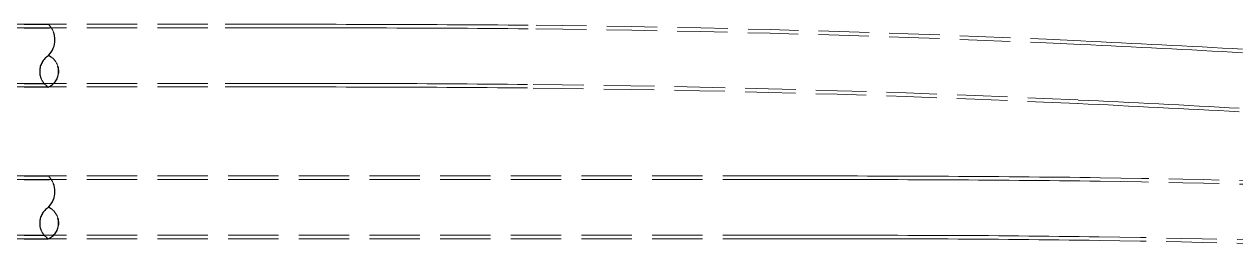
# Model space of a CAD drawing. Extents: x 0 to 531375, y 0 to 4335249.
# Drawn here: x 492268 to 492388, y 4325470.6 to 4325492.8 of the extents above; entities that cross this region are included whole.
import ezdxf

# ---------------------------------------------------------------- set-up
doc = ezdxf.new("R2010")
doc.units = 0
doc.linetypes.add('DASH', pattern=[0.35, 0.25, -0.1])
doc.layers.get('0').update_dxf_attribs({"lineweight": 15})
doc.layers.add('地铁', color=4, linetype='Continuous', lineweight=15)

# ---------------------------------------------------------------- blocks, each defined once
blk = doc.blocks.new('总图提取 2015 11 6')
at = {"layer": '地铁', "linetype": 'DASH', "lineweight": -3, "ltscale": 10}
for p, q in [((101309.15, 293077.29), (101311.55, 293077.29)), ((101309.15, 293076.94), (101311.83, 293076.94)), ((101309.15, 293071.44), (101311.12, 293071.44)), ((101309.15, 293071.09), (101311.53, 293071.09)), ((101309.15, 293062.29), (101311.55, 293062.29)), ((101309.15, 293061.94), (101311.83, 293061.94)), ((101309.15, 293056.44), (101311.12, 293056.44)), ((101309.15, 293056.09), (101311.53, 293056.09))]:
    blk.add_line(p, q, dxfattribs=at)
for centre, radius, start, end in [((101309.99, 293075.74), 2.2, 315.1709, 44.8291), ((101312.5, 293072.63), 1.82, 121.3272, 237.9283), ((101310.87, 293072.64), 1.69, 292.8389, 66.4166), ((101309.99, 293060.74), 2.2, 315.1709, 44.8291), ((101312.5, 293057.63), 1.82, 121.3272, 237.9283), ((101310.87, 293057.64), 1.69, 292.8389, 66.4166)]:
    blk.add_arc(centre, radius, start, end, dxfattribs=at)
blk = doc.blocks.new('A$C1FB5052D')
blk.add_blockref('总图提取 2015 11 6', (-107044.53, -294821.73))
blk = doc.blocks.new('天津2000地铁')
at = {"layer": '地铁', "linetype": 'DASH', "ltscale": 20}
for p, q in [((-5736.18, -1744.44), (-5715.49, -1744.44)), ((-5736.18, -1744.79), (-5715.49, -1744.79)), ((-5735.38, -1744.44), (-5732.98, -1744.44)), ((-5735.38, -1744.79), (-5732.69, -1744.79)), ((-5715.49, -1744.44), (-5714.49, -1744.44)), ((-5715.49, -1744.79), (-5714.49, -1744.79)), ((-5714.49, -1744.44), (-5713.49, -1744.44)), ((-5714.49, -1744.79), (-5713.49, -1744.79)), ((-5713.49, -1744.44), (-5712.49, -1744.44)), ((-5713.49, -1744.79), (-5712.49, -1744.79)), ((-5712.49, -1744.44), (-5711.49, -1744.44)), ((-5712.49, -1744.79), (-5711.49, -1744.79)), ((-5711.49, -1744.44), (-5710.49, -1744.44)), ((-5711.49, -1744.79), (-5710.49, -1744.79)), ((-5710.49, -1744.44), (-5709.49, -1744.44)), ((-5710.49, -1744.79), (-5709.49, -1744.79)), ((-5709.49, -1744.44), (-5708.49, -1744.44)), ((-5709.49, -1744.79), (-5708.49, -1744.79)), ((-5708.49, -1744.44), (-5707.49, -1744.44)), ((-5708.49, -1744.79), (-5707.49, -1744.79)), ((-5707.49, -1744.44), (-5706.49, -1744.44)), ((-5707.49, -1744.79), (-5706.49, -1744.79)), ((-5706.49, -1744.44), (-5705.49, -1744.44)), ((-5706.49, -1744.79), (-5705.49, -1744.79)), ((-5705.49, -1744.44), (-5704.49, -1744.44)), ((-5705.49, -1744.79), (-5704.49, -1744.79)), ((-5704.49, -1744.44), (-5703.48, -1744.45)), ((-5704.49, -1744.79), (-5703.49, -1744.8)), ((-5703.49, -1744.8), (-5702.48, -1744.8)), ((-5703.48, -1744.45), (-5702.48, -1744.45)), ((-5702.48, -1744.45), (-5701.48, -1744.45)), ((-5702.48, -1744.8), (-5701.48, -1744.8)), ((-5701.48, -1744.45), (-5700.48, -1744.45)), ((-5701.48, -1744.8), (-5700.48, -1744.8)), ((-5700.48, -1744.45), (-5699.48, -1744.45)), ((-5700.48, -1744.8), (-5699.48, -1744.8)), ((-5699.48, -1744.45), (-5698.48, -1744.46)), ((-5699.48, -1744.8), (-5698.48, -1744.81)), ((-5698.48, -1744.46), (-5697.48, -1744.46)), ((-5698.48, -1744.81), (-5697.48, -1744.81)), ((-5697.48, -1744.46), (-5696.48, -1744.46)), ((-5697.48, -1744.81), (-5696.48, -1744.81)), ((-5696.48, -1744.46), (-5695.48, -1744.47)), ((-5696.48, -1744.81), (-5695.48, -1744.82)), ((-5695.48, -1744.47), (-5694.48, -1744.47)), ((-5695.48, -1744.82), (-5694.48, -1744.82)), ((-5694.48, -1744.47), (-5693.47, -1744.48)), ((-5694.48, -1744.82), (-5693.48, -1744.83)), ((-5693.48, -1744.83), (-5692.47, -1744.83)), ((-5693.47, -1744.48), (-5692.47, -1744.48)), ((-5692.47, -1744.48), (-5691.47, -1744.49)), ((-5692.47, -1744.83), (-5691.47, -1744.84)), ((-5691.47, -1744.49), (-5690.47, -1744.5)), ((-5691.47, -1744.84), (-5690.47, -1744.85)), ((-5690.47, -1744.5), (-5689.47, -1744.5)), ((-5690.47, -1744.85), (-5689.47, -1744.85)), ((-5689.47, -1744.5), (-5688.47, -1744.51)), ((-5689.47, -1744.85), (-5688.47, -1744.86)), ((-5688.47, -1744.51), (-5687.46, -1744.52)), ((-5688.47, -1744.86), (-5687.47, -1744.87)), ((-5687.47, -1744.87), (-5686.46, -1744.88)), ((-5687.46, -1744.52), (-5686.46, -1744.53)), ((-5686.46, -1744.53), (-5685.46, -1744.54)), ((-5686.46, -1744.88), (-5685.46, -1744.89)), ((-5630.71, -1746.09), (-5629.71, -1746.13)), ((-5630.72, -1746.43), (-5629.72, -1746.48)), ((-5629.72, -1746.48), (-5628.72, -1746.53)), ((-5629.71, -1746.13), (-5628.71, -1746.18)), ((-5628.72, -1746.53), (-5627.72, -1746.58)), ((-5628.71, -1746.18), (-5627.71, -1746.23)), ((-5627.72, -1746.58), (-5626.72, -1746.63)), ((-5627.71, -1746.23), (-5626.71, -1746.28)), ((-5626.72, -1746.63), (-5625.72, -1746.68)), ((-5626.71, -1746.28), (-5625.71, -1746.33)), ((-5625.72, -1746.68), (-5624.72, -1746.73)), ((-5625.71, -1746.33), (-5624.7, -1746.38)), ((-5624.72, -1746.73), (-5623.72, -1746.78)), ((-5624.7, -1746.38), (-5623.7, -1746.43)), ((-5623.72, -1746.78), (-5622.72, -1746.83)), ((-5623.7, -1746.43), (-5622.7, -1746.48)), ((-5622.72, -1746.83), (-5621.72, -1746.88)), ((-5622.7, -1746.48), (-5621.7, -1746.53)), ((-5621.72, -1746.88), (-5620.72, -1746.93)), ((-5621.7, -1746.53), (-5620.7, -1746.58)), ((-5620.72, -1746.93), (-5619.72, -1746.98)), ((-5620.7, -1746.58), (-5619.7, -1746.63)), ((-5619.72, -1746.98), (-5618.72, -1747.03)), ((-5619.7, -1746.63), (-5618.7, -1746.68)), ((-5618.72, -1747.03), (-5617.72, -1747.09)), ((-5618.7, -1746.68), (-5617.7, -1746.74)), ((-5617.72, -1747.09), (-5616.72, -1747.14)), ((-5617.7, -1746.74), (-5616.7, -1746.79)), ((-5616.72, -1747.14), (-5615.72, -1747.19)), ((-5616.7, -1746.79), (-5615.7, -1746.85)), ((-5615.72, -1747.19), (-5614.72, -1747.25)), ((-5615.7, -1746.85), (-5614.7, -1746.9)), ((-5736.18, -1750.29), (-5715.49, -1750.29)), ((-5736.18, -1750.64), (-5715.49, -1750.64)), ((-5735.38, -1750.29), (-5733.41, -1750.29)), ((-5735.38, -1750.64), (-5733, -1750.64)), ((-5715.49, -1750.29), (-5714.49, -1750.29)), ((-5715.49, -1750.64), (-5714.49, -1750.64)), ((-5714.49, -1750.29), (-5713.49, -1750.29)), ((-5714.49, -1750.64), (-5713.49, -1750.64)), ((-5713.49, -1750.29), (-5712.49, -1750.29)), ((-5713.49, -1750.64), (-5712.49, -1750.64)), ((-5712.49, -1750.29), (-5711.49, -1750.29)), ((-5712.49, -1750.64), (-5711.49, -1750.64)), ((-5711.49, -1750.29), (-5710.49, -1750.29)), ((-5711.49, -1750.64), (-5710.49, -1750.64)), ((-5710.49, -1750.29), (-5709.49, -1750.29)), ((-5710.49, -1750.64), (-5709.49, -1750.64)), ((-5709.49, -1750.29), (-5708.49, -1750.29)), ((-5709.49, -1750.64), (-5708.49, -1750.64)), ((-5708.49, -1750.29), (-5707.49, -1750.29)), ((-5708.49, -1750.64), (-5707.49, -1750.64)), ((-5707.49, -1750.29), (-5706.49, -1750.29)), ((-5707.49, -1750.64), (-5706.49, -1750.64)), ((-5706.49, -1750.29), (-5705.49, -1750.29)), ((-5706.49, -1750.64), (-5705.49, -1750.64)), ((-5705.49, -1750.29), (-5704.49, -1750.29)), ((-5705.49, -1750.64), (-5704.49, -1750.64)), ((-5704.49, -1750.29), (-5703.49, -1750.3)), ((-5704.49, -1750.64), (-5703.49, -1750.65)), ((-5703.49, -1750.3), (-5702.49, -1750.3)), ((-5703.49, -1750.65), (-5702.49, -1750.65)), ((-5702.49, -1750.3), (-5701.5, -1750.3)), ((-5702.49, -1750.65), (-5701.5, -1750.65)), ((-5701.5, -1750.3), (-5700.5, -1750.3)), ((-5701.5, -1750.65), (-5700.5, -1750.65)), ((-5700.5, -1750.3), (-5699.5, -1750.3)), ((-5700.5, -1750.65), (-5699.5, -1750.65)), ((-5699.5, -1750.3), (-5698.5, -1750.31)), ((-5699.5, -1750.65), (-5698.5, -1750.66)), ((-5698.5, -1750.31), (-5697.5, -1750.31)), ((-5698.5, -1750.66), (-5697.5, -1750.66)), ((-5697.5, -1750.31), (-5696.5, -1750.31)), ((-5697.5, -1750.66), (-5696.5, -1750.66)), ((-5696.5, -1750.31), (-5695.5, -1750.32)), ((-5696.5, -1750.66), (-5695.5, -1750.67)), ((-5695.5, -1750.32), (-5694.5, -1750.32)), ((-5695.5, -1750.67), (-5694.5, -1750.67)), ((-5694.5, -1750.32), (-5693.5, -1750.33)), ((-5694.5, -1750.67), (-5693.51, -1750.68)), ((-5693.51, -1750.68), (-5692.51, -1750.68)), ((-5693.5, -1750.33), (-5692.51, -1750.33)), ((-5692.51, -1750.33), (-5691.51, -1750.34)), ((-5692.51, -1750.68), (-5691.51, -1750.69)), ((-5691.51, -1750.34), (-5690.51, -1750.35)), ((-5691.51, -1750.69), (-5690.51, -1750.7)), ((-5690.51, -1750.35), (-5689.51, -1750.35)), ((-5690.51, -1750.7), (-5689.51, -1750.7)), ((-5689.51, -1750.35), (-5688.51, -1750.36)), ((-5689.51, -1750.7), (-5688.51, -1750.71)), ((-5688.51, -1750.36), (-5687.51, -1750.37)), ((-5688.51, -1750.71), (-5687.52, -1750.72)), ((-5687.52, -1750.72), (-5686.52, -1750.73)), ((-5687.51, -1750.37), (-5686.51, -1750.38)), ((-5686.52, -1750.73), (-5685.52, -1750.74)), ((-5686.51, -1750.38), (-5685.52, -1750.39)), ((-5630.98, -1751.93), (-5629.98, -1751.98)), ((-5629.98, -1751.98), (-5628.98, -1752.02)), ((-5628.98, -1752.02), (-5627.99, -1752.07)), ((-5627.99, -1752.07), (-5626.99, -1752.12)), ((-5631, -1752.28), (-5630, -1752.33)), ((-5630, -1752.33), (-5629, -1752.37)), ((-5629, -1752.37), (-5628, -1752.42)), ((-5628, -1752.42), (-5627.01, -1752.47)), ((-5627.01, -1752.47), (-5626.01, -1752.52)), ((-5626.99, -1752.12), (-5625.99, -1752.17)), ((-5626.01, -1752.52), (-5625.01, -1752.57)), ((-5625.99, -1752.17), (-5625, -1752.22)), ((-5625.01, -1752.57), (-5624.02, -1752.62)), ((-5625, -1752.22), (-5624, -1752.27)), ((-5624.02, -1752.62), (-5623.02, -1752.67)), ((-5624, -1752.27), (-5623, -1752.32)), ((-5623.02, -1752.67), (-5622.02, -1752.72)), ((-5623, -1752.32), (-5622, -1752.37)), ((-5622.02, -1752.72), (-5621.02, -1752.77)), ((-5622, -1752.37), (-5621.01, -1752.42)), ((-5621.02, -1752.77), (-5620.03, -1752.82)), ((-5621.01, -1752.42), (-5620.01, -1752.47)), ((-5620.03, -1752.82), (-5619.03, -1752.88)), ((-5620.01, -1752.47), (-5619.01, -1752.53)), ((-5619.03, -1752.88), (-5618.03, -1752.93)), ((-5619.01, -1752.53), (-5618.01, -1752.58)), ((-5618.03, -1752.93), (-5617.04, -1752.98)), ((-5618.01, -1752.58), (-5617.02, -1752.63)), ((-5617.04, -1752.98), (-5616.04, -1753.04)), ((-5617.02, -1752.63), (-5616.02, -1752.69)), ((-5616.04, -1753.04), (-5615.04, -1753.09)), ((-5616.02, -1752.69), (-5615.02, -1752.74)), ((-5736.18, -1759.44), (-5663.86, -1759.44)), ((-5736.18, -1759.79), (-5663.86, -1759.79)), ((-5735.38, -1759.44), (-5732.98, -1759.44)), ((-5735.38, -1759.79), (-5732.69, -1759.79)), ((-5663.86, -1759.44), (-5662.86, -1759.44)), ((-5663.86, -1759.79), (-5662.86, -1759.79)), ((-5662.86, -1759.44), (-5661.86, -1759.44)), ((-5662.86, -1759.79), (-5661.86, -1759.79)), ((-5661.86, -1759.44), (-5660.86, -1759.44)), ((-5661.86, -1759.79), (-5660.86, -1759.79)), ((-5660.86, -1759.44), (-5659.85, -1759.44)), ((-5660.86, -1759.79), (-5659.85, -1759.79)), ((-5659.85, -1759.44), (-5658.85, -1759.44)), ((-5659.85, -1759.79), (-5658.85, -1759.79)), ((-5658.85, -1759.44), (-5657.85, -1759.44)), ((-5658.85, -1759.79), (-5657.85, -1759.79)), ((-5657.85, -1759.44), (-5656.85, -1759.44)), ((-5657.85, -1759.79), (-5656.85, -1759.79)), ((-5656.85, -1759.44), (-5655.85, -1759.44)), ((-5656.85, -1759.79), (-5655.85, -1759.79)), ((-5655.85, -1759.44), (-5654.85, -1759.44)), ((-5655.85, -1759.79), (-5654.85, -1759.79)), ((-5654.85, -1759.44), (-5653.85, -1759.44)), ((-5654.85, -1759.79), (-5653.85, -1759.79)), ((-5653.85, -1759.44), (-5652.85, -1759.44)), ((-5653.85, -1759.79), (-5652.85, -1759.79)), ((-5652.85, -1759.44), (-5651.85, -1759.45)), ((-5652.85, -1759.79), (-5651.85, -1759.8)), ((-5651.85, -1759.45), (-5650.85, -1759.45)), ((-5651.85, -1759.8), (-5650.85, -1759.8)), ((-5650.85, -1759.45), (-5649.85, -1759.45)), ((-5650.85, -1759.8), (-5649.85, -1759.8)), ((-5649.85, -1759.45), (-5648.85, -1759.45)), ((-5649.85, -1759.8), (-5648.85, -1759.8)), ((-5648.85, -1759.45), (-5647.85, -1759.46)), ((-5648.85, -1759.8), (-5647.85, -1759.81)), ((-5647.85, -1759.46), (-5646.85, -1759.46)), ((-5647.85, -1759.81), (-5646.85, -1759.81)), ((-5646.85, -1759.46), (-5645.84, -1759.46)), ((-5646.85, -1759.81), (-5645.85, -1759.81)), ((-5645.85, -1759.81), (-5644.84, -1759.82)), ((-5645.84, -1759.46), (-5644.84, -1759.47)), ((-5644.84, -1759.47), (-5643.84, -1759.47)), ((-5644.84, -1759.82), (-5643.84, -1759.82)), ((-5643.84, -1759.47), (-5642.84, -1759.48)), ((-5643.84, -1759.82), (-5642.84, -1759.83)), ((-5642.84, -1759.48), (-5641.84, -1759.48)), ((-5642.84, -1759.83), (-5641.84, -1759.83)), ((-5641.84, -1759.48), (-5640.84, -1759.49)), ((-5641.84, -1759.83), (-5640.84, -1759.84)), ((-5640.84, -1759.49), (-5639.83, -1759.49)), ((-5640.84, -1759.84), (-5639.84, -1759.84)), ((-5639.84, -1759.84), (-5638.84, -1759.85)), ((-5639.83, -1759.49), (-5638.83, -1759.5)), ((-5638.84, -1759.85), (-5637.83, -1759.86)), ((-5638.83, -1759.5), (-5637.83, -1759.51)), ((-5637.83, -1759.51), (-5636.83, -1759.52)), ((-5637.83, -1759.86), (-5636.83, -1759.87)), ((-5636.83, -1759.52), (-5635.83, -1759.53)), ((-5636.83, -1759.87), (-5635.83, -1759.88)), ((-5635.83, -1759.53), (-5634.83, -1759.54)), ((-5635.83, -1759.88), (-5634.83, -1759.89)), ((-5634.83, -1759.54), (-5633.82, -1759.55)), ((-5634.83, -1759.89), (-5633.83, -1759.9)), ((-5633.83, -1759.9), (-5632.83, -1759.91)), ((-5633.82, -1759.55), (-5632.82, -1759.56)), ((-5632.83, -1759.91), (-5631.82, -1759.92)), ((-5632.82, -1759.56), (-5631.82, -1759.57)), ((-5631.82, -1759.57), (-5630.82, -1759.58)), ((-5631.82, -1759.92), (-5630.82, -1759.93)), ((-5630.82, -1759.58), (-5629.81, -1759.6)), ((-5630.82, -1759.93), (-5629.82, -1759.95)), ((-5629.82, -1759.95), (-5628.82, -1759.96)), ((-5629.81, -1759.6), (-5628.81, -1759.61)), ((-5736.18, -1765.29), (-5663.86, -1765.29)), ((-5735.38, -1765.29), (-5733.41, -1765.29)), ((-5663.86, -1765.29), (-5662.86, -1765.29)), ((-5662.86, -1765.29), (-5661.86, -1765.29)), ((-5661.86, -1765.29), (-5660.86, -1765.29)), ((-5660.86, -1765.29), (-5659.86, -1765.29)), ((-5659.86, -1765.29), (-5658.86, -1765.29)), ((-5658.86, -1765.29), (-5657.86, -1765.29)), ((-5657.86, -1765.29), (-5656.86, -1765.29)), ((-5656.86, -1765.29), (-5655.86, -1765.29)), ((-5655.86, -1765.29), (-5654.86, -1765.29)), ((-5654.86, -1765.29), (-5653.86, -1765.29)), ((-5653.86, -1765.29), (-5652.86, -1765.29)), ((-5652.86, -1765.29), (-5651.86, -1765.3)), ((-5651.86, -1765.3), (-5650.86, -1765.3)), ((-5650.86, -1765.3), (-5649.86, -1765.3)), ((-5649.86, -1765.3), (-5648.86, -1765.3)), ((-5648.86, -1765.3), (-5647.86, -1765.31)), ((-5736.18, -1765.64), (-5663.86, -1765.64)), ((-5735.38, -1765.64), (-5733, -1765.64)), ((-5663.86, -1765.64), (-5662.86, -1765.64)), ((-5662.86, -1765.64), (-5661.86, -1765.64)), ((-5661.86, -1765.64), (-5660.86, -1765.64)), ((-5660.86, -1765.64), (-5659.86, -1765.64)), ((-5659.86, -1765.64), (-5658.86, -1765.64)), ((-5658.86, -1765.64), (-5657.86, -1765.64)), ((-5657.86, -1765.64), (-5656.86, -1765.64)), ((-5656.86, -1765.64), (-5655.86, -1765.64)), ((-5655.86, -1765.64), (-5654.86, -1765.64)), ((-5654.86, -1765.64), (-5653.86, -1765.64)), ((-5653.86, -1765.64), (-5652.86, -1765.64)), ((-5652.86, -1765.64), (-5651.86, -1765.65)), ((-5651.86, -1765.65), (-5650.86, -1765.65)), ((-5650.86, -1765.65), (-5649.86, -1765.65)), ((-5649.86, -1765.65), (-5648.86, -1765.65)), ((-5648.86, -1765.65), (-5647.86, -1765.66)), ((-5647.86, -1765.31), (-5646.86, -1765.31)), ((-5647.86, -1765.66), (-5646.87, -1765.66)), ((-5646.87, -1765.66), (-5645.87, -1765.66)), ((-5646.86, -1765.31), (-5645.87, -1765.31)), ((-5645.87, -1765.31), (-5644.87, -1765.32)), ((-5645.87, -1765.66), (-5644.87, -1765.67)), ((-5644.87, -1765.32), (-5643.87, -1765.32)), ((-5644.87, -1765.67), (-5643.87, -1765.67)), ((-5643.87, -1765.32), (-5642.87, -1765.33)), ((-5643.87, -1765.67), (-5642.87, -1765.68)), ((-5642.87, -1765.33), (-5641.87, -1765.33)), ((-5642.87, -1765.68), (-5641.87, -1765.68)), ((-5641.87, -1765.33), (-5640.87, -1765.34)), ((-5641.87, -1765.68), (-5640.87, -1765.69)), ((-5640.87, -1765.34), (-5639.87, -1765.34)), ((-5640.87, -1765.69), (-5639.88, -1765.69)), ((-5639.88, -1765.69), (-5638.88, -1765.7)), ((-5639.87, -1765.34), (-5638.88, -1765.35)), ((-5638.88, -1765.35), (-5637.88, -1765.36)), ((-5638.88, -1765.7), (-5637.88, -1765.71)), ((-5637.88, -1765.36), (-5636.88, -1765.37)), ((-5637.88, -1765.71), (-5636.88, -1765.72)), ((-5636.88, -1765.37), (-5635.88, -1765.38)), ((-5636.88, -1765.72), (-5635.88, -1765.73)), ((-5635.88, -1765.38), (-5634.88, -1765.39)), ((-5635.88, -1765.73), (-5634.89, -1765.74)), ((-5634.89, -1765.74), (-5633.89, -1765.75)), ((-5634.88, -1765.39), (-5633.88, -1765.4)), ((-5633.89, -1765.75), (-5632.89, -1765.76)), ((-5633.88, -1765.4), (-5632.89, -1765.41)), ((-5632.89, -1765.41), (-5631.89, -1765.42)), ((-5632.89, -1765.76), (-5631.89, -1765.77)), ((-5631.89, -1765.42), (-5630.89, -1765.43)), ((-5631.89, -1765.77), (-5630.89, -1765.78)), ((-5630.89, -1765.43), (-5629.89, -1765.45)), ((-5630.89, -1765.78), (-5629.9, -1765.8)), ((-5629.9, -1765.8), (-5628.9, -1765.81)), ((-5629.89, -1765.45), (-5628.89, -1765.46))]:
    blk.add_line(p, q, dxfattribs=at)
for centre, radius, start, end in [((-5734.54, -1745.99), 2.2, 315.1709, 44.8291), ((-5700.49, -3247.59), 1503.13, 87.3391, 89.42706), ((-5700.49, -3247.59), 1502.77, 87.3391, 89.42706), ((-5732.03, -1749.1), 1.82, 121.3272, 237.9283), ((-5733.65, -1749.09), 1.69, 292.8389, 66.4166), ((-5700.49, -3247.54), 1497.23, 87.33906, 89.42702), ((-5700.49, -3247.54), 1496.87, 87.33906, 89.42702), ((-5734.54, -1760.99), 2.2, 315.1709, 44.8291), ((-5646.36, -2962.62), 1202.79, 87.60171, 89.16446), ((-5646.36, -2962.63), 1203.15, 87.60172, 89.16447), ((-5732.03, -1764.1), 1.82, 121.3272, 237.9283), ((-5733.65, -1764.09), 1.69, 292.8389, 66.4166), ((-5646.35, -2962.54), 1196.85, 87.60165, 89.16441), ((-5646.35, -2962.54), 1197.21, 87.60166, 89.16441)]:
    blk.add_arc(centre, radius, start, end, dxfattribs=at)

msp = doc.modelspace()

# ---------------------------------------------------------------- block references
at = {"layer": '地铁', "color": 1}
msp.add_blockref('天津2000地铁', (498003.38431, 4327237.28522), dxfattribs=at)
at = {"layer": '地铁'}
msp.add_blockref('A$C1FB5052D', (498003.38431, 4327237.28522), dxfattribs=at)

doc.saveas('drawing.dxf')
